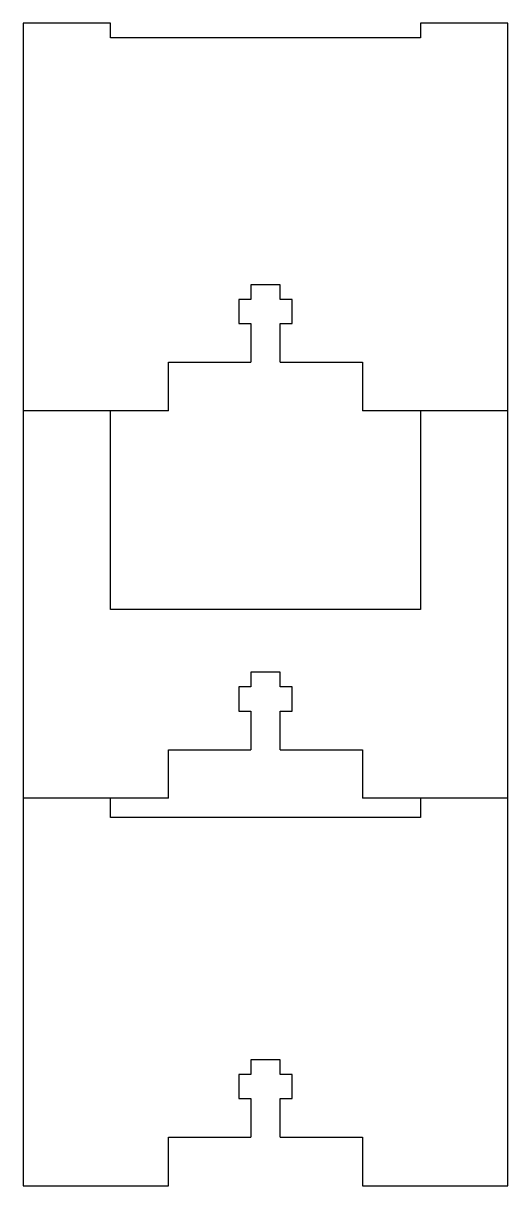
# Model space of a CAD drawing. Header units: inches. Extents: x 0 to 50, y -5 to 115.
import ezdxf

# ---------------------------------------------------------------- set-up
doc = ezdxf.new("R2010")
doc.units = ezdxf.units.IN
doc.header["$MEASUREMENT"] = 0

msp = doc.modelspace()

# ---------------------------------------------------------------- linework, layer by layer
for p, q in [((9, 115), (0, 115)), ((0, 115), (0, 75)), ((9, 113.5), (9, 115)), ((50, 115), (41, 115)), ((41, 115), (41, 113.5)), ((50, 75), (50, 115)), ((41, 113.5), (9, 113.5)), ((26.5, 88), (23.5, 88)), ((23.5, 88), (23.5, 86.5)), ((26.5, 86.5), (26.5, 88)), ((23.5, 86.5), (22.25, 86.5)), ((22.25, 86.5), (22.25, 84)), ((27.75, 86.5), (26.5, 86.5)), ((27.75, 84), (27.75, 86.5)), ((22.25, 84), (23.5, 84)), ((23.5, 84), (23.5, 80)), ((26.5, 80), (26.5, 84)), ((26.5, 84), (27.75, 84)), ((15, 75), (15, 80)), ((15, 80), (23.5, 80)), ((26.5, 80), (35, 80)), ((35, 80), (35, 75)), ((15, 75), (0, 75)), ((0, 75), (0, 35)), ((9, 54.5), (9, 75)), ((50, 75), (35, 75)), ((41, 75), (41, 54.5)), ((50, 35), (50, 75)), ((41, 54.5), (9, 54.5)), ((26.5, 48), (23.5, 48)), ((23.5, 48), (23.5, 46.5)), ((26.5, 46.5), (26.5, 48)), ((23.5, 46.5), (22.25, 46.5)), ((22.25, 46.5), (22.25, 44)), ((27.75, 46.5), (26.5, 46.5)), ((27.75, 44), (27.75, 46.5)), ((22.25, 44), (23.5, 44)), ((23.5, 44), (23.5, 40)), ((26.5, 40), (26.5, 44)), ((26.5, 44), (27.75, 44)), ((15, 35), (15, 40)), ((15, 40), (23.5, 40)), ((26.5, 40), (35, 40)), ((35, 40), (35, 35)), ((15, 35), (0, 35)), ((0, 35), (0, -5)), ((9, 33), (9, 35)), ((50, 35), (35, 35)), ((41, 35), (41, 33)), ((50, -5), (50, 35)), ((41, 33), (9, 33)), ((26.5, 8), (23.5, 8)), ((23.5, 8), (23.5, 6.5)), ((26.5, 6.5), (26.5, 8)), ((23.5, 6.5), (22.25, 6.5)), ((22.25, 6.5), (22.25, 4)), ((27.75, 6.5), (26.5, 6.5)), ((27.75, 4), (27.75, 6.5)), ((22.25, 4), (23.5, 4)), ((23.5, 4), (23.5, 0)), ((26.5, 0), (26.5, 4)), ((26.5, 4), (27.75, 4)), ((15, -5), (15, 0)), ((15, 0), (23.5, 0)), ((35, 0), (35, -5)), ((26.5, 0), (35, 0)), ((0, -5), (15, -5)), ((35, -5), (50, -5))]:
    msp.add_line(p, q)

doc.saveas('drawing.dxf')
